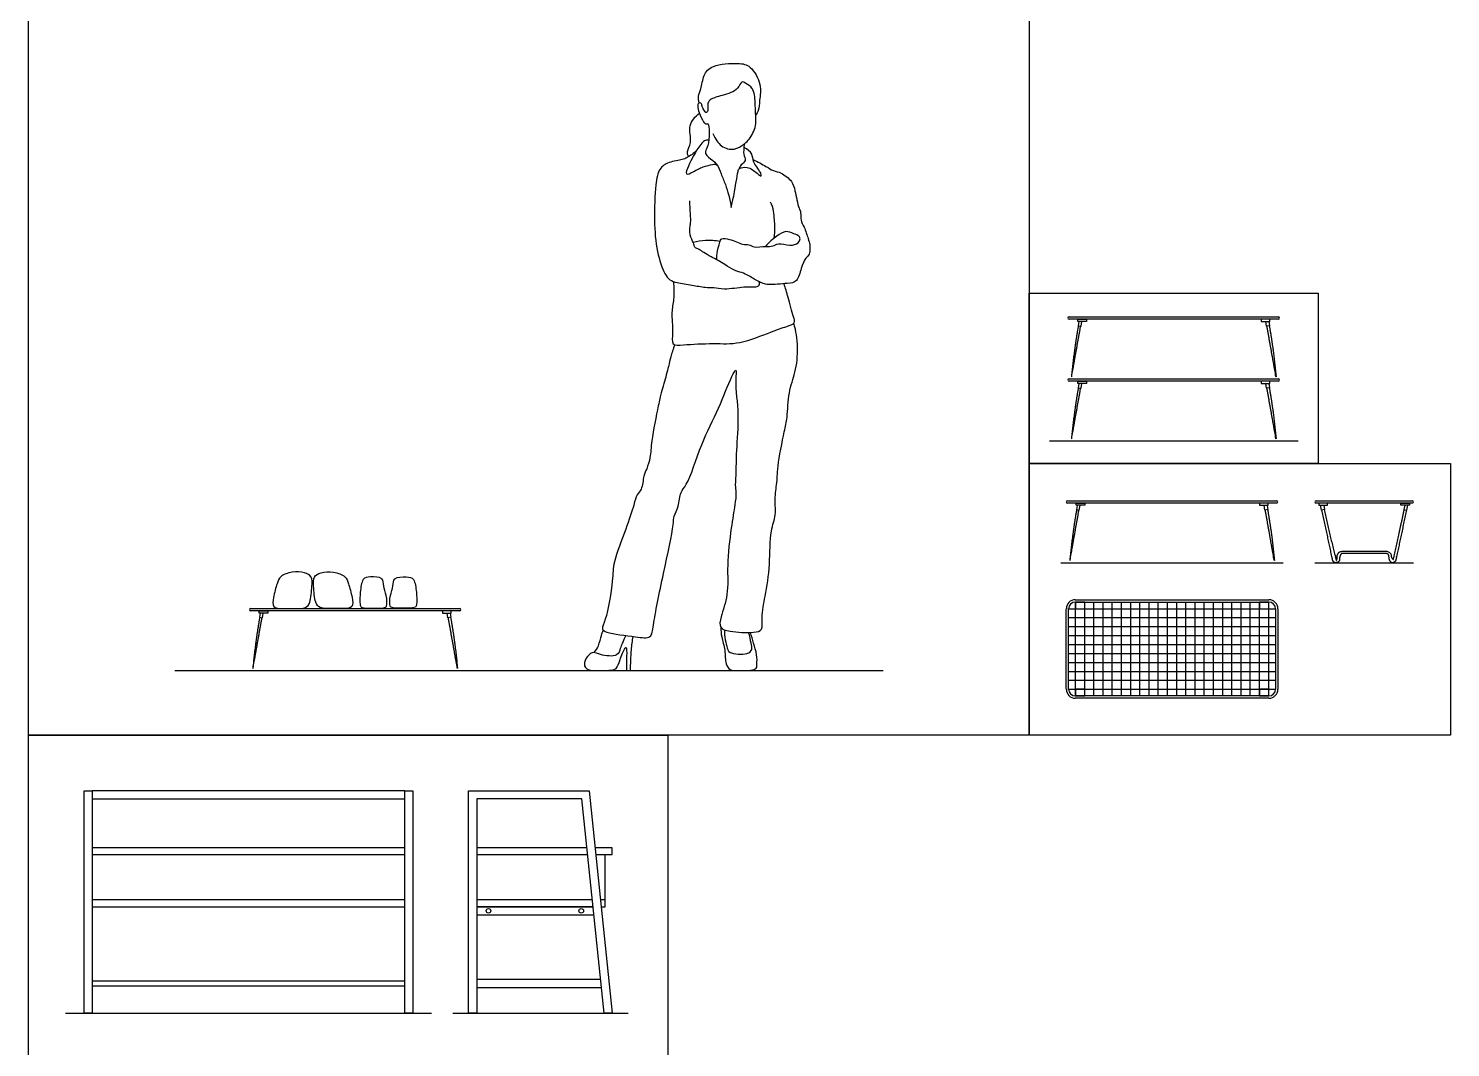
# Model space of a CAD drawing. Header units: millimetres. Extents: x 0.2 to 10.8, y -0.4 to 9.9.
# Drawn here: x 0.186 to 4.084, y 2.655 to 5.449 of the extents above; entities that cross this region are included whole.
import ezdxf

# ---------------------------------------------------------------- set-up
doc = ezdxf.new("R2010")
doc.units = ezdxf.units.MM
for name, color, linetype, true_color in [('AG-DETAILS', 7, 'Continuous', 0x66ffff), ('AG-DIAGRAM', 7, 'Continuous', 0xfecc66), ('AG-FURNITURE', 7, 'Continuous', 0x66ccff), ('AG-OBJECTS', 7, 'Continuous', 0xcc66ff), ('AG-PEOPLE', 7, 'Continuous', 0xfc6666), ('X-VPRT', 6, 'Continuous', 0xff00ff)]:
    doc.layers.add(name, color=color, linetype=linetype, true_color=true_color)

msp = doc.modelspace()

# ---------------------------------------------------------------- linework, layer by layer
at = {"layer": 'AG-DETAILS'}
for p, q in [((3.056, 3.6188), (3.056, 3.8761)), ((3.0812, 3.6188), (3.0812, 3.8761)), ((3.1064, 3.6188), (3.1064, 3.8761)), ((3.1316, 3.6188), (3.1316, 3.8761)), ((3.1568, 3.6188), (3.1568, 3.8761)), ((3.182, 3.6188), (3.182, 3.8761)), ((3.2073, 3.6188), (3.2073, 3.8761)), ((3.2325, 3.6188), (3.2325, 3.8761)), ((3.2577, 3.6188), (3.2577, 3.8761)), ((3.2829, 3.6188), (3.2829, 3.8761)), ((3.3081, 3.6188), (3.3081, 3.8761)), ((3.3334, 3.6188), (3.3334, 3.8761)), ((3.3586, 3.6188), (3.3586, 3.8761)), ((3.3838, 3.6188), (3.3838, 3.8761)), ((3.409, 3.6188), (3.409, 3.8761)), ((3.4342, 3.6188), (3.4342, 3.8761)), ((3.4594, 3.6188), (3.4594, 3.8761)), ((3.4847, 3.6188), (3.4847, 3.8761)), ((3.5099, 3.6188), (3.5099, 3.8761)), ((3.5351, 3.6188), (3.5351, 3.8761)), ((3.5603, 3.6188), (3.5603, 3.8761)), ((3.5855, 3.6188), (3.5855, 3.8761)), ((3.0371, 3.8579), (3.6044, 3.8579)), ((3.0371, 3.8334), (3.6044, 3.8334)), ((3.0371, 3.8088), (3.6044, 3.8088)), ((3.0371, 3.7843), (3.6044, 3.7843)), ((3.0371, 3.7597), (3.6044, 3.7597)), ((3.0371, 3.7352), (3.6044, 3.7352)), ((3.0371, 3.7106), (3.6044, 3.7106)), ((3.0371, 3.6861), (3.6044, 3.6861)), ((3.0371, 3.6615), (3.6044, 3.6615)), ((3.0371, 3.637), (3.6044, 3.637)), ((1.2178, 3.0596), (0.3606, 3.0596)), ((1.7315, 3.0596), (1.4147, 3.0596)), ((1.7671, 3.0596), (1.7538, 3.0596))]:
    msp.add_line(p, q, dxfattribs=at)
msp.add_lwpolyline([(0.3606, 3.3584), (0.3606, 3.3362), (1.2178, 3.3362), (1.2178, 3.3584)], close=True, dxfattribs=at)
for centre in [(1.4469, 3.0295), (1.7012, 3.0295)]:
    msp.add_circle(centre, 0.00635, dxfattribs=at)
at = {"layer": 'AG-DIAGRAM'}
msp.add_line((0.5868, 3.6886), (2.5283, 3.6886), dxfattribs=at)
for points in [[(2.9847, 4.3181), (3.6659, 4.3181)], [(3.0159, 3.984), (3.6255, 3.984)], [(3.7123, 3.984), (3.9823, 3.984)], [(0.2875, 2.7488), (1.2909, 2.7488)], [(1.3488, 2.7488), (1.8298, 2.7488)]]:
    msp.add_lwpolyline(points, dxfattribs=at)
at = {"layer": 'AG-FURNITURE'}
for p, q in [((3.0553, 3.8761), (3.5862, 3.8761)), ((3.0371, 3.637), (3.0371, 3.8579)), ((3.6044, 3.8579), (3.6044, 3.637)), ((3.5862, 3.6188), (3.0553, 3.6188)), ((0.3606, 3.0406), (1.2178, 3.0406)), ((1.4147, 3.0406), (1.7334, 3.0406))]:
    msp.add_line(p, q, dxfattribs=at)
for points in [[(3.0858, 4.6518), (3.0858, 4.6455), (3.062, 4.6455), (3.062, 4.6518)], [(3.5649, 4.6518), (3.5649, 4.6455), (3.5887, 4.6455), (3.5887, 4.6518)], [(3.0858, 4.4818), (3.0858, 4.4755), (3.062, 4.4755), (3.062, 4.4818)], [(3.5649, 4.4818), (3.5649, 4.4755), (3.5887, 4.4755), (3.5887, 4.4818)], [(3.0812, 4.1477), (3.0812, 4.1414), (3.0574, 4.1414), (3.0574, 4.1477)], [(3.5603, 4.1477), (3.5603, 4.1414), (3.5841, 4.1414), (3.5841, 4.1477)], [(3.7233, 4.1477), (3.7233, 4.1414), (3.7471, 4.1414), (3.7471, 4.1477)], [(3.9714, 4.1477), (3.9714, 4.1414), (3.9476, 4.1414), (3.9476, 4.1477)], [(3.056, 3.8579), (3.0812, 3.8579), (3.0812, 3.8761), (3.056, 3.8761)], [(3.5603, 3.8579), (3.5855, 3.8579), (3.5855, 3.8761), (3.5603, 3.8761)], [(0.8419, 3.8523), (0.8419, 3.846), (0.8181, 3.846), (0.8181, 3.8523)], [(1.321, 3.8523), (1.321, 3.846), (1.3448, 3.846), (1.3448, 3.8523)], [(3.056, 3.6188), (3.0812, 3.6188), (3.0812, 3.637), (3.056, 3.637)], [(3.5603, 3.6188), (3.5855, 3.6188), (3.5855, 3.637), (3.5603, 3.637)], [(0.3383, 3.3584), (0.3606, 3.3584), (0.3606, 2.7488), (0.3383, 2.7488)], [(1.2178, 3.3584), (1.24, 3.3584), (1.24, 2.7488), (1.2178, 2.7488)], [(1.3924, 2.7488), (1.3924, 3.3584), (1.7227, 3.3584), (1.7861, 2.7488), (1.7638, 2.7488), (1.7027, 3.3362), (1.4147, 3.3362), (1.4147, 2.7488)], [(1.2178, 3.2026), (0.3606, 3.2026), (0.3606, 3.1836), (1.2178, 3.1836)], [(1.2178, 2.8364), (0.3606, 2.8364), (0.3606, 2.8237), (1.2178, 2.8237)]]:
    msp.add_lwpolyline(points, close=True, dxfattribs=at)
for points in [[(3.0649, 4.6452), (3.0629, 4.6339), (3.071, 4.6324), (3.0733, 4.6455)], [(3.5857, 4.6452), (3.5877, 4.6339), (3.5797, 4.6324), (3.5773, 4.6455)], [(3.0649, 4.4752), (3.0629, 4.4639), (3.071, 4.4624), (3.0733, 4.4755)], [(3.5857, 4.4752), (3.5877, 4.4639), (3.5797, 4.4624), (3.5773, 4.4755)], [(3.0603, 4.1411), (3.0583, 4.1298), (3.0664, 4.1283), (3.0687, 4.1414)], [(3.5811, 4.1411), (3.5832, 4.1298), (3.5751, 4.1283), (3.5727, 4.1414)], [(3.7363, 4.1414), (3.7386, 4.1301), (3.7306, 4.1284), (3.7279, 4.1414)], [(3.9584, 4.1414), (3.956, 4.1301), (3.9641, 4.1284), (3.9668, 4.1414)], [(0.8211, 3.8457), (0.8191, 3.8344), (0.8272, 3.8329), (0.8295, 3.846)], [(1.3419, 3.8457), (1.3439, 3.8344), (1.3358, 3.8329), (1.3335, 3.846)], [(1.7166, 3.2026), (1.4147, 3.2026), (1.4147, 3.1836), (1.7186, 3.1836)], [(1.7409, 3.1836), (1.7861, 3.1836), (1.7861, 3.2026), (1.7389, 3.2026)], [(1.7671, 3.0596), (1.7671, 3.1836)], [(1.7334, 3.0406), (1.4147, 3.0406), (1.4147, 3.0184), (1.7358, 3.0184)], [(1.7558, 3.0406), (1.7671, 3.0406), (1.7671, 3.0596)], [(1.7542, 2.8412), (1.4147, 2.8412), (1.4147, 2.819), (1.7565, 2.819)]]:
    msp.add_lwpolyline(points, dxfattribs=at)
for centre, radius, start, end in [((3.0385, 4.655), 0.00318, 90, 180), ((3.0385, 4.655), 0.00318, 180, 270), ((3.6122, 4.655), 0.00318, 0, 90), ((3.6122, 4.655), 0.00318, 270, 360), ((3.0385, 4.485), 0.00318, 90, 180), ((3.0385, 4.485), 0.00318, 180, 270), ((3.6122, 4.485), 0.00318, 0, 90), ((3.6122, 4.485), 0.00318, 270, 360), ((3.0339, 4.1509), 0.00318, 90, 180), ((3.0339, 4.1509), 0.00318, 180, 270), ((3.6076, 4.1509), 0.00318, 0, 90), ((3.6076, 4.1509), 0.00318, 270, 360), ((3.7155, 4.1509), 0.00317, 90, 180), ((3.7155, 4.1509), 0.00318, 180, 270), ((3.9792, 4.1509), 0.00317, 0, 90), ((3.9792, 4.1509), 0.00317, 270, 0), ((3.0553, 3.8579), 0.0245, 90, 180), ((3.0553, 3.8579), 0.0182, 90, 180), ((3.5862, 3.8579), 0.0245, 0, 90), ((3.5862, 3.8579), 0.0182, 0, 90), ((0.7947, 3.8555), 0.00318, 90, 180), ((0.7947, 3.8555), 0.00318, 180, 270), ((1.3683, 3.8555), 0.00318, 0, 90), ((1.3683, 3.8555), 0.00318, 270, 360), ((3.0553, 3.637), 0.0245, 180, 270), ((3.0553, 3.637), 0.0182, 180, 270), ((3.5862, 3.637), 0.0245, 270, 0), ((3.5862, 3.637), 0.0182, 270, 0)]:
    msp.add_arc(centre, radius, start, end, dxfattribs=at)
for points in [[(3.0385, 4.6581), (3.3253, 4.6581), (3.6122, 4.6581)], [(3.6122, 4.6518), (3.3253, 4.6518), (3.0385, 4.6518)], [(3.0385, 4.4881), (3.3253, 4.4881), (3.6122, 4.4881)], [(3.6122, 4.4818), (3.3253, 4.4818), (3.0385, 4.4818)], [(3.0339, 4.154), (3.3207, 4.154), (3.6076, 4.154)], [(3.6076, 4.1477), (3.3207, 4.1477), (3.0339, 4.1477)], [(3.7155, 4.154), (3.8473, 4.154), (3.9792, 4.154)], [(3.9792, 4.1477), (3.8473, 4.1477), (3.7155, 4.1477)], [(3.0553, 3.8824), (3.3207, 3.8824), (3.5862, 3.8824)], [(0.7947, 3.8586), (1.0815, 3.8586), (1.3683, 3.8586)], [(1.3683, 3.8523), (1.0815, 3.8523), (0.7947, 3.8523)], [(3.0307, 3.637), (3.0307, 3.7474), (3.0307, 3.8579)], [(3.6107, 3.8579), (3.6107, 3.7474), (3.6107, 3.637)], [(3.5862, 3.6124), (3.3207, 3.6124), (3.0553, 3.6124)]]:
    msp.add_open_spline(points, degree=2, dxfattribs=at)
for points in [[(3.0637, 4.6337), (3.0507, 4.5604), (3.0447, 4.4909), (3.0569, 4.5592), (3.07, 4.6326)], [(3.587, 4.6337), (3.6, 4.5604), (3.6059, 4.4909), (3.5938, 4.5592), (3.5807, 4.6326)], [(3.0637, 4.4637), (3.0507, 4.3904), (3.0447, 4.3209), (3.0569, 4.3892), (3.07, 4.4626)], [(3.587, 4.4637), (3.6, 4.3904), (3.6059, 4.3209), (3.5938, 4.3892), (3.5807, 4.4626)], [(3.0591, 4.1296), (3.0461, 4.0563), (3.0402, 3.9868), (3.0523, 4.0551), (3.0654, 4.1285)], [(3.5824, 4.1296), (3.5954, 4.0563), (3.6013, 3.9868), (3.5892, 4.0551), (3.5761, 4.1285)], [(0.8199, 3.8342), (0.8068, 3.7609), (0.8009, 3.6914), (0.8131, 3.7597), (0.8261, 3.8331)], [(1.3431, 3.8342), (1.3562, 3.7609), (1.3621, 3.6914), (1.3499, 3.7597), (1.3369, 3.8331)]]:
    msp.add_open_spline(points, degree=2, knots=[0.0440384, 0.0440384, 0.0440384, 0.5603993, 0.5603993, 1.0440352, 1.0440352, 1.0440352], dxfattribs=at)
for points, weights, knots in [([(3.8473, 4.0091), (3.8131, 4.0091), (3.7872, 4.0091), (3.7796, 4.0091), (3.7796, 3.9929), (3.7796, 3.984), (3.7696, 3.984), (3.7623, 3.984), (3.7608, 3.991), (3.7465, 4.0584), (3.7315, 4.1286)], [1, 1, 1, 0.707106781187, 1, 0.707106781186, 1, 0.77727471435, 1, 1, 1], [1.6086383, 1.6086383, 1.6086383, 1.7790004, 1.7790004, 1.8625619, 1.8625619, 1.8958192, 1.8958192, 1.9215163, 1.9215163, 2.373171, 2.373171, 2.373171]), ([(3.7377, 4.1299), (3.7527, 4.0597), (3.7707, 3.9903), (3.7732, 3.9903), (3.7732, 4.0015), (3.7732, 4.0154), (3.7872, 4.0154), (3.8131, 4.0154), (3.8473, 4.0154)], [1, 1, 1, 0.707106781186, 1, 0.707106781187, 1, 1, 1], [-2.4601499, -2.4601499, -2.4601499, -1.9792189, -1.9792189, -1.9213634, -1.9213634, -1.865998, -1.865998, -1.695636, -1.695636, -1.695636]), ([(3.8473, 4.0154), (3.8816, 4.0154), (3.9075, 4.0154), (3.9215, 4.0154), (3.9215, 4.0015), (3.9215, 3.9972), (3.9276, 3.9924), (3.942, 4.0597), (3.957, 4.1299)], [1, 1, 1, 0.707106781187, 1, 1, 1, 1, 1], [-1.695636, -1.695636, -1.695636, -1.5252739, -1.5252739, -1.4699086, -1.4699086, -1.382758, -1.382758, -0.9311221, -0.9311221, -0.9311221]), ([(3.9632, 4.1286), (3.9482, 4.0584), (3.9339, 3.991), (3.9324, 3.984), (3.924, 3.984), (3.9151, 3.984), (3.9151, 4.0015), (3.9151, 4.0091), (3.9075, 4.0091), (3.8816, 4.0091), (3.8473, 4.0091)], [1, 1, 1, 0.77727471435, 1, 0.707106781186, 1, 0.707106781187, 1, 1, 1], [0.8441056, 0.8441056, 0.8441056, 1.2957604, 1.2957604, 1.3250554, 1.3250554, 1.3829109, 1.3829109, 1.4382763, 1.4382763, 1.6086383, 1.6086383, 1.6086383])]:
    msp.add_rational_spline(points, weights, degree=2, knots=knots, dxfattribs=at)
at = {"layer": 'AG-OBJECTS'}
for points, knots in [([(0.9093, 3.8586), (0.8981, 3.8586), (0.8813, 3.8576), (0.8536, 3.86), (0.8571, 3.8909), (0.867, 3.9261), (0.8744, 3.948), (0.909, 3.9605), (0.942, 3.9586), (0.9648, 3.9463), (0.963, 3.9191), (0.9599, 3.8753), (0.947, 3.8578), (0.9216, 3.8587), (0.9093, 3.8586)], [0, 0, 0, 0, 0.314391, 0.579933, 0.850583, 1.204174, 1.470046, 1.803037, 2.136939, 2.402661, 2.690862, 3.070928, 3.317856, 3.661311, 3.661311, 3.661311, 3.661311]), ([(1.0213, 3.8586), (1.0325, 3.8586), (1.0493, 3.8576), (1.077, 3.86), (1.0736, 3.8909), (1.0636, 3.9261), (1.0563, 3.948), (1.0216, 3.9605), (0.9886, 3.9586), (0.9658, 3.9463), (0.9676, 3.9191), (0.9707, 3.8753), (0.9836, 3.8578), (1.009, 3.8587), (1.0213, 3.8586)], [0, 0, 0, 0, 0.314391, 0.579933, 0.850583, 1.204174, 1.470046, 1.803037, 2.136939, 2.402661, 2.690862, 3.070928, 3.317856, 3.661311, 3.661311, 3.661311, 3.661311]), ([(1.0978, 3.862), (1.0961, 3.8644), (1.0928, 3.8766), (1.0956, 3.9024), (1.0992, 3.942), (1.1229, 3.9458), (1.1594, 3.9453), (1.1586, 3.9184), (1.1676, 3.8957), (1.1706, 3.8638), (1.1586, 3.859), (1.133, 3.859), (1.1086, 3.8587), (1.0978, 3.862)], [0, 0, 0, 0, 0.218717, 0.537251, 0.893321, 1.168593, 1.501415, 1.773895, 2.085069, 2.404451, 2.590412, 2.90156, 3.226921, 3.226921, 3.226921, 3.226921]), ([(1.247, 3.862), (1.2487, 3.8644), (1.252, 3.8766), (1.2491, 3.9024), (1.2456, 3.942), (1.2219, 3.9458), (1.1854, 3.9453), (1.1862, 3.9184), (1.1772, 3.8957), (1.1742, 3.8638), (1.1861, 3.859), (1.2118, 3.859), (1.2361, 3.8587), (1.247, 3.862)], [0, 0, 0, 0, 0.218717, 0.537251, 0.893321, 1.168593, 1.501415, 1.773895, 2.085069, 2.404451, 2.590412, 2.90156, 3.226921, 3.226921, 3.226921, 3.226921])]:
    msp.add_open_spline(points, degree=3, knots=knots, dxfattribs=at)
at = {"layer": 'AG-PEOPLE'}
for points, knots in [([(2.0244, 5.2448), (2.0226, 5.2508), (2.0204, 5.2645), (2.0312, 5.283), (2.0347, 5.3225), (2.0609, 5.3506), (2.1308, 5.355), (2.1669, 5.3482), (2.1969, 5.2951), (2.1894, 5.2541), (2.1884, 5.2242), (2.1822, 5.2159), (2.1794, 5.2122)], [0, 0, 0, 0, 0.248536, 0.510371, 0.861891, 1.202488, 1.671491, 2.013924, 2.436165, 2.810615, 3.114911, 3.329192, 3.329192, 3.329192, 3.329192]), ([(2.0621, 5.1612), (2.0694, 5.1457), (2.083, 5.1227), (2.1208, 5.1135), (2.1463, 5.1305), (2.1598, 5.1414), (2.1825, 5.1773), (2.1787, 5.2158), (2.1785, 5.245), (2.1745, 5.287), (2.1536, 5.2974), (2.139, 5.3064), (2.1321, 5.2786), (2.0881, 5.2652), (2.0533, 5.2561), (2.0458, 5.2407), (2.0505, 5.2243), (2.0426, 5.2158), (2.0386, 5.2243), (2.0318, 5.2338), (2.0312, 5.246), (2.0217, 5.2451), (2.0194, 5.2347), (2.0236, 5.2183), (2.0347, 5.1927), (2.0431, 5.1862), (2.0512, 5.1896), (2.0521, 5.1623), (2.0504, 5.1275), (2.043, 5.1166), (2.041, 5.1077), (2.0432, 5.0994), (2.0684, 5.0832), (2.0724, 5.0762), (2.0748, 5.0729)], [-7.400496, -7.400496, -7.400496, -7.400496, -7.071209, -6.71856, -6.408888, -6.16226, -5.792521, -5.432248, -5.106527, -4.740745, -4.46563, -4.26372, -3.996918, -3.599323, -3.25078, -3.029345, -2.79224, -2.633153, -2.481221, -2.271452, -2.084211, -1.939595, -1.766122, -1.519374, -1.207953, -1.030303, -0.901825, -0.623343, -0.26732, -0.015926, -0.015926, 0.19076, 0.501646, 0.707997, 0.707997, 0.707997, 0.707997]), ([(1.9952, 5.0973), (1.9934, 5.1018), (1.9891, 5.1126), (2.0066, 5.1361), (1.9912, 5.1847), (2.0139, 5.2077), (2.0249, 5.2166)], [0, 0, 0, 0, 0.218437, 0.509219, 0.898801, 1.272476, 1.272476, 1.272476, 1.272476]), ([(2.0179, 5.1152), (2.0105, 5.1071), (1.9915, 5.0943), (1.9785, 5.089), (1.94, 5.0834), (1.913, 5.0649), (1.9034, 5.0176), (1.9006, 4.9215), (1.9061, 4.8406), (1.9274, 4.7771), (1.943, 4.7587), (1.965, 4.7507), (2.0049, 4.7463), (2.0403, 4.7378), (2.0651, 4.74), (2.0931, 4.7323), (2.1469, 4.7412), (2.1671, 4.7409), (2.19, 4.7391), (2.1897, 4.7504), (2.1893, 4.7543)], [0, 0, 0, 0, 0.328457, 0.549774, 0.898803, 1.213925, 1.596977, 2.161051, 2.693801, 3.150576, 3.417669, 3.684864, 4.05094, 4.39871, 4.675536, 4.985382, 5.403575, 5.676426, 5.919284, 6.114903, 6.114903, 6.114903, 6.114903]), ([(2.0507, 5.1429), (2.0467, 5.1429), (2.038, 5.1415), (2.029, 5.1313), (2.0172, 5.1146), (2.0097, 5.1014), (1.9776, 5.0396), (2.0109, 5.0578), (2.0338, 5.0703), (2.0603, 5.076), (2.0759, 5.0779), (2.0847, 5.0472), (2.0979, 5.0213), (2.1089, 4.9791), (2.1122, 4.9577)], [0, 0, 0, 0, 0.198436, 0.408214, 0.655978, 0.913668, 1.323489, 1.572676, 1.88994, 2.185052, 2.385567, 2.682455, 3.004803, 3.466349, 3.466349, 3.466349, 3.466349]), ([(2.1122, 4.9577), (2.115, 4.9699), (2.12, 4.991), (2.1302, 5.0558), (2.1335, 5.0664), (2.1584, 5.0719), (2.1811, 5.0537), (2.1965, 5.0405), (2.1929, 5.0573), (2.1696, 5.0834), (2.1724, 5.105), (2.156, 5.1185), (2.1476, 5.1224)], [0, 0, 0, 0, 0.349997, 0.804592, 0.984286, 1.246201, 1.566542, 1.776539, 1.955877, 2.296557, 2.554814, 2.857151, 2.857151, 2.857151, 2.857151]), ([(2.1479, 5.1321), (2.1471, 5.1175), (2.1442, 5.1044), (2.1549, 5.0863), (2.1382, 5.0755), (2.1348, 5.0668), (2.1327, 5.0625)], [0, 0, 0, 0, 0.288938, 0.57584, 0.850512, 1.107827, 1.107827, 1.107827, 1.107827]), ([(2.172, 5.0895), (2.1839, 5.0835), (2.2074, 5.0718), (2.2273, 5.0575), (2.25, 5.055), (2.2805, 5.0296), (2.2872, 5.0056), (2.2965, 4.9557), (2.3042, 4.9449), (2.3013, 4.9219), (2.3134, 4.9046), (2.3228, 4.8734), (2.328, 4.8575), (2.3275, 4.847), (2.3282, 4.8284), (2.3144, 4.8195), (2.3035, 4.7915), (2.2947, 4.7524), (2.2655, 4.7499), (2.2162, 4.7453), (2.2002, 4.7493), (2.1889, 4.7539), (2.1599, 4.7712), (2.1417, 4.7799), (2.1178, 4.7856), (2.0954, 4.8022), (2.0581, 4.8227), (2.0372, 4.8332), (2.0253, 4.8434), (2.0108, 4.8481), (2.0113, 4.858), (1.9995, 4.8762), (1.9978, 4.9028), (2.0019, 4.916), (2.0004, 4.9419), (1.9994, 4.9645), (1.9984, 4.9762)], [0, 0, 0, 0, 0.362866, 0.640938, 0.910654, 1.255536, 1.554452, 1.954299, 2.164206, 2.421574, 2.687636, 3.015321, 3.246389, 3.432281, 3.666271, 3.884942, 4.20093, 4.545457, 4.840156, 5.245331, 5.471385, 5.668042, 5.998036, 6.262981, 6.536447, 6.842654, 7.21786, 7.495417, 7.722275, 7.929598, 8.092296, 8.356909, 8.649128, 8.861143, 9.146402, 9.487155, 9.487155, 9.487155, 9.487155]), ([(2.2301, 4.8741), (2.2316, 4.8841), (2.233, 4.9046), (2.23, 4.9242), (2.2297, 4.9489), (2.2238, 4.9649), (2.2201, 4.9726)], [0, 0, 0, 0, 0.316315, 0.572773, 0.8534, 1.143294, 1.143294, 1.143294, 1.143294]), ([(2.0725, 4.8147), (2.0728, 4.8228), (2.074, 4.8371), (2.0819, 4.869), (2.0865, 4.8735), (2.1099, 4.8727), (2.1425, 4.8551), (2.1609, 4.8578), (2.1752, 4.847), (2.2063, 4.8527), (2.2265, 4.8502), (2.2419, 4.8626), (2.2726, 4.8514), (2.297, 4.8585), (2.302, 4.8715), (2.2986, 4.8807), (2.283, 4.8859), (2.2613, 4.8964), (2.2361, 4.8792), (2.215, 4.8622), (2.2062, 4.8513)], [0, 0, 0, 0, 0.282106, 0.600942, 0.731231, 0.995622, 1.348362, 1.584964, 1.813899, 2.131298, 2.387594, 2.62331, 2.943608, 3.221581, 3.4171, 3.579957, 3.80705, 4.076957, 4.379649, 4.750563, 4.750563, 4.750563, 4.750563]), ([(2.0078, 4.8628), (2.019, 4.8659), (2.042, 4.8699), (2.0687, 4.8682), (2.0817, 4.8657)], [0, 0, 0, 0, 0.3376629, 0.6988374, 0.6988374, 0.6988374, 0.6988374]), ([(1.9539, 4.7551), (1.9553, 4.739), (1.9562, 4.7059), (1.9467, 4.6707), (1.9542, 4.6184), (1.9467, 4.5776), (1.986, 4.5823), (2.0656, 4.5865), (2.135, 4.5814), (2.2198, 4.6167), (2.2608, 4.631), (2.2896, 4.6398), (2.2819, 4.6602), (2.2683, 4.7132), (2.2611, 4.7366), (2.2573, 4.7491)], [0, 0, 0, 0, 0.398427, 0.745571, 1.168116, 1.49149, 1.796799, 2.31353, 2.803666, 3.344562, 3.733837, 4.008453, 4.242503, 4.667381, 5.025523, 5.025523, 5.025523, 5.025523]), ([(1.9573, 4.5815), (1.9532, 4.5708), (1.9457, 4.5481), (1.9405, 4.523), (1.9284, 4.4752), (1.9194, 4.4496), (1.9123, 4.413), (1.8924, 4.3182), (1.8919, 4.2748), (1.8811, 4.2408), (1.8715, 4.2232), (1.8683, 4.1835), (1.8526, 4.1709), (1.8448, 4.1391), (1.8239, 4.0751), (1.7876, 3.9855), (1.7885, 3.9368), (1.7718, 3.8308), (1.7546, 3.8024), (1.7732, 3.79), (1.8486, 3.7817), (1.8948, 3.774), (1.8989, 3.8205), (1.9254, 3.952), (1.9554, 4.0846), (1.9534, 4.1118), (1.9698, 4.138), (1.9714, 4.1794), (1.9945, 4.1975), (2.0301, 4.315), (2.0774, 4.4021), (2.1097, 4.4878), (2.1285, 4.5222), (2.1214, 4.4774), (2.135, 4.3851), (2.1252, 4.2941), (2.1255, 4.2271), (2.1224, 4.1912), (2.1265, 4.1737), (2.122, 4.1401), (2.1114, 4.0767), (2.0995, 3.9769), (2.106, 3.8988), (2.084, 3.8388), (2.0779, 3.8034), (2.1105, 3.7944), (2.1715, 3.7906), (2.2007, 3.7987), (2.1943, 3.8375), (2.2062, 3.8948), (2.2199, 3.9784), (2.2175, 4.0693), (2.2364, 4.1135), (2.2303, 4.1512), (2.2365, 4.1966), (2.239, 4.2223), (2.2388, 4.2499), (2.2577, 4.3448), (2.2664, 4.3787), (2.2686, 4.4553), (2.29, 4.5057), (2.297, 4.5758), (2.29, 4.6194), (2.284, 4.6408)], [0, 0, 0, 0, 0.335919, 0.634609, 1.032448, 1.328355, 1.677703, 2.241801, 2.631606, 2.956293, 3.21997, 3.569318, 3.81616, 4.126719, 4.60677, 5.161663, 5.581898, 6.172097, 6.471228, 6.696146, 7.206477, 7.565906, 7.897076, 8.584318, 9.252468, 9.534321, 9.84286, 10.196527, 10.494267, 11.11156, 11.714283, 12.269309, 12.531161, 12.829458, 13.344516, 13.900169, 14.371897, 14.703714, 14.937578, 15.257479, 15.720623, 16.299121, 16.811395, 17.267714, 17.573153, 17.874816, 18.33366, 18.613131, 18.937148, 19.377691, 19.914355, 20.460508, 20.845825, 21.195308, 21.581876, 21.864401, 22.168915, 22.725806, 23.083746, 23.504284, 23.932584, 24.407909, 24.875057, 24.875057, 24.875057, 24.875057]), ([(1.8232, 3.7844), (1.8198, 3.7774), (1.8135, 3.7628), (1.808, 3.7492), (1.802, 3.7239), (1.7533, 3.7302), (1.735, 3.7404), (1.7212, 3.732), (1.7075, 3.7114), (1.7122, 3.6862), (1.7675, 3.6888), (1.8001, 3.6893), (1.806, 3.7181), (1.8196, 3.748), (1.8262, 3.755), (1.8252, 3.7241), (1.8259, 3.7018), (1.8252, 3.6886)], [-4.237035, -4.237035, -4.237035, -4.237035, -3.959867, -3.735009, -3.477802, -3.099066, -2.839334, -2.628332, -2.347783, -2.104404, -1.693607, -1.380991, -1.086516, -0.752424, -0.638885, -0.360721, 0, 0, 0, 0]), ([(1.7364, 3.7376), (1.741, 3.7433), (1.7498, 3.7549), (1.7558, 3.7849), (1.7596, 3.7942), (1.7613, 3.799)], [0, 0, 0, 0, 0.2690133, 0.5802817, 0.8035286, 0.8035286, 0.8035286, 0.8035286]), ([(1.8361, 3.6886), (1.8363, 3.6976), (1.837, 3.716), (1.8384, 3.7459), (1.8415, 3.7698), (1.8435, 3.7817)], [0.1889619, 0.1889619, 0.1889619, 0.1889619, 0.4876052, 0.8014738, 1.1467385, 1.1467385, 1.1467385, 1.1467385]), ([(2.0836, 3.8069), (2.084, 3.7981), (2.0847, 3.78), (2.0971, 3.7445), (2.095, 3.7073), (2.1084, 3.6877), (2.1334, 3.6894), (2.1824, 3.6871), (2.1826, 3.7064), (2.1839, 3.7327), (2.1728, 3.763), (2.168, 3.7828), (2.1654, 3.7927)], [0, 0, 0, 0, 0.294836, 0.64652, 0.995505, 1.244897, 1.534004, 1.913462, 2.124682, 2.41907, 2.744984, 3.062547, 3.062547, 3.062547, 3.062547]), ([(2.0945, 3.7995), (2.092, 3.783), (2.1017, 3.75), (2.1054, 3.7347), (2.157, 3.7299), (2.1713, 3.7458), (2.1663, 3.7638), (2.1629, 3.783), (2.1598, 3.7926)], [0, 0, 0, 0, 0.404836, 0.620709, 1.010545, 1.250657, 1.485888, 1.800576, 1.800576, 1.800576, 1.800576])]:
    msp.add_open_spline(points, degree=3, knots=knots, dxfattribs=at)
msp.add_open_spline([(1.8252, 3.6886), (1.8289, 3.6886), (1.8325, 3.6886), (1.8361, 3.6886)], degree=3, dxfattribs=at)
at = {"layer": 'X-VPRT'}
for points in [[(0.1859, 3.5108), (0.1859, 5.5444), (2.9291, 5.5444), (2.9291, 3.5108)], [(2.9291, 4.2556), (2.9291, 4.7228), (3.7215, 4.7228), (3.7215, 4.2556)], [(2.9291, 3.5108), (2.9291, 4.2556), (4.0839, 4.2556), (4.0839, 3.5108)], [(0.1859, 3.5108), (1.9385, 3.5108), (1.9385, 2.0503), (0.1859, 2.0503)]]:
    msp.add_lwpolyline(points, close=True, dxfattribs=at)

doc.saveas('drawing.dxf')
